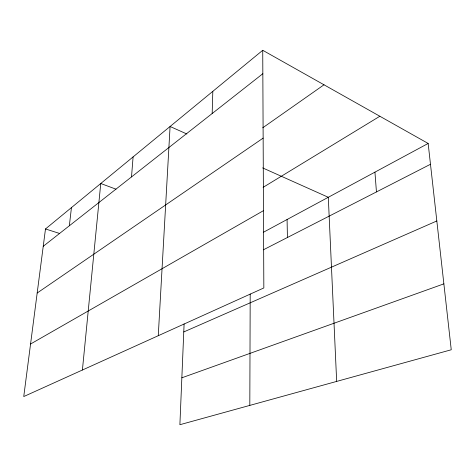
<?xml version="1.0" encoding="UTF-8"?>
<svg xmlns="http://www.w3.org/2000/svg" width="475" height="475" viewBox="0 0 475 475"><rect width="100%" height="100%" fill="white"/><g stroke="black" fill="none" stroke-linecap="round" stroke-linejoin="round"><path stroke-width="0.71" d="M249.814 405.395L250.2 294.001M212.171 113.531L212.818 91.343M184.104 323.926L179.888 424.709L451.25 349.772L428.153 143.456L262.734 50.291L45.487 228.956L23.75 396.554L263.839 287.951L262.734 50.291M158.264 335.706L170.086 126.487L186.865 133.998M131.51 176.926L133.095 156.91M82.407 370.019L100.759 183.498L115.983 189.175M69.35 225.773L71.44 207.611M43.237 246.293L262.841 73.708M262.746 127.793L323.997 84.799M37.181 293.01L263.138 138.112M263.073 187.376L379.852 116.25M30.566 344.013L263.477 210.657M263.263 232.346L428.153 143.456M263.346 249.826L430.481 164.273M183.772 331.948L436.828 220.964M181.854 377.803L443.87 283.86M45.487 228.956L59.452 233.415M262.616 167.889L328.296 197.285L336.662 381.413M374.941 172.14L376.443 191.936M287.078 219.503L287.423 237.5"/></g></svg>
